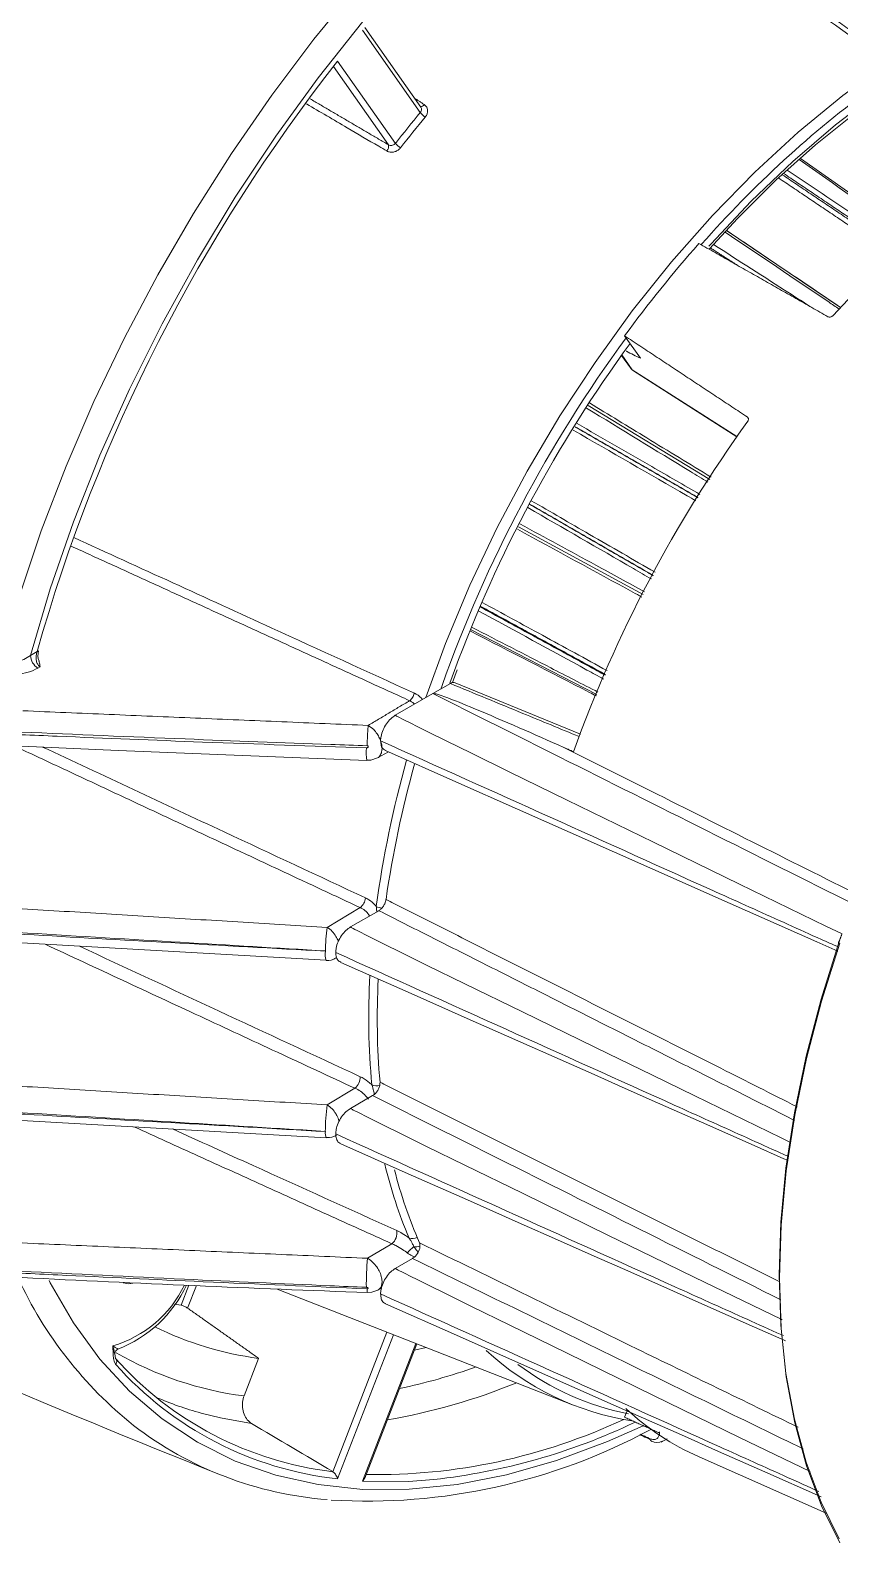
# Model space of a CAD drawing. Extents: x 2 to 136, y 1 to 99.
# Drawn here: x 102.736 to 105.066, y 7.255 to 11.611 of the extents above; entities that cross this region are included whole.
import ezdxf

# ---------------------------------------------------------------- set-up
doc = ezdxf.new("R2010")
doc.units = 0
doc.header["$MEASUREMENT"] = 0
doc.linetypes.add('SLD-Solid', pattern=[0])
doc.layers.add('OBJECT', color=7, linetype='CONTINUOUS')

msp = doc.modelspace()

# ---------------------------------------------------------------- linework, layer by layer
at = {"layer": 'OBJECT', "linetype": 'SLD-Solid', "lineweight": 15}
for p, q in [((103.8583, 11.3744), (103.6919, 11.6112)), ((103.8594, 11.3899), (103.6986, 11.6187)), ((103.7663, 11.2813), (103.6081, 11.5065)), ((103.6204, 11.5222), (103.7868, 11.2854)), ((105.2744, 11.0147), (104.9524, 11.2421)), ((105.068, 10.8126), (104.7396, 11.0345)), ((104.4921, 10.6662), (104.4465, 10.731)), ((104.4376, 10.6747), (104.4631, 10.6385)), ((104.4386, 10.676), (104.4686, 10.6332)), ((104.4686, 10.6332), (104.7697, 10.4408)), ((104.4715, 10.6304), (104.7693, 10.4401)), ((104.6913, 10.317), (104.3414, 10.5306)), ((104.8026, 10.493), (104.7996, 10.4972)), ((104.1413, 10.181), (104.4997, 9.9857)), ((104.0047, 9.8841), (104.3668, 9.6977)), ((102.7361, 9.8102), (102.7555, 9.8217)), ((102.7639, 9.7777), (102.7574, 9.7738)), ((103.9436, 9.7307), (103.9567, 9.7669)), ((103.9513, 9.732), (103.9645, 9.7687)), ((103.9448, 9.7295), (103.8946, 9.7005)), ((103.9208, 9.7237), (103.9173, 9.7136)), ((104.319, 9.5839), (103.9591, 9.7318)), ((103.8946, 9.7005), (103.7863, 9.638)), ((103.7348, 9.515), (103.7666, 9.5324)), ((103.5903, 9.0271), (103.6855, 9.0839)), ((103.7387, 9.0752), (103.6573, 9.0282)), ((102.6182, 8.9876), (103.5874, 8.9323)), ((103.5903, 8.5158), (103.6703, 8.5636)), ((103.7211, 8.5424), (103.6573, 8.5056)), ((102.6186, 8.4765), (103.5874, 8.4211)), ((103.5968, 8.4217), (103.5874, 8.4217)), ((103.6159, 8.4272), (103.6172, 8.4279)), ((103.7064, 8.0739), (103.7763, 8.1157)), ((103.8362, 8.0735), (103.7863, 8.0448)), ((103.1697, 7.9388), (103.1921, 7.9966)), ((103.2139, 7.9956), (103.1886, 7.9304)), ((103.4467, 7.9852), (104.2962, 7.6521)), ((103.7362, 7.9821), (103.7463, 7.9876)), ((103.1697, 7.9388), (103.1509, 7.9419)), ((103.6063, 7.4593), (103.7623, 7.8615)), ((103.7816, 7.8539), (103.6204, 7.4385)), ((103.6919, 7.4321), (103.8458, 7.8287)), ((103.6985, 7.441), (103.8485, 7.8277)), ((103.8749, 7.8173), (103.8414, 7.8095)), ((103.393, 7.7856), (103.3509, 7.6773)), ((104.4465, 7.6159), (104.4537, 7.6345)), ((104.5517, 7.5447), (104.5693, 7.5541)), ((104.6606, 7.5018), (105.0262, 7.34))]:
    msp.add_line(p, q, dxfattribs=at)
at = {"layer": 'OBJECT', "linetype": 'SLD-Solid', "lineweight": 15, "flags": 128}
for points in [[(102.651, 9.7957), (102.7047, 9.9821), (102.7674, 10.1691), (102.8389, 10.3559), (102.9189, 10.5417), (103.0068, 10.7254), (103.1024, 10.9064), (103.2052, 11.0836), (103.3147, 11.2564), (103.4305, 11.424), (103.5519, 11.5854), (103.6784, 11.7401), (103.8094, 11.8872), (103.9443, 12.0261), (104.0825, 12.1561), (104.2234, 12.2767), (104.3663, 12.3872), (104.5104, 12.4872)], [(104.546, 12.4155), (104.3976, 12.3119), (104.2508, 12.197), (104.1062, 12.0713), (103.9645, 11.9355), (103.8266, 11.7902), (103.6931, 11.6363), (103.5647, 11.4745), (103.4421, 11.3057), (103.3258, 11.1306), (103.2166, 10.9503), (103.1148, 10.7656), (103.0212, 10.5775), (102.9361, 10.3869), (102.8599, 10.1948), (102.7932, 10.0023), (102.7361, 9.8102)], [(104.6892, 10.9895), (104.6943, 10.9952), (104.8109, 11.1186), (104.931, 11.2332), (105.0538, 11.3383), (105.1786, 11.4333), (105.3046, 11.5175), (105.4309, 11.5904), (105.5569, 11.6516), (105.6817, 11.7008), (105.8045, 11.7375), (105.9246, 11.7615), (106.0413, 11.7728), (106.0595, 11.7734)], [(104.6907, 10.9812), (104.7712, 11.069), (104.882, 11.1789), (104.9954, 11.2807), (105.1106, 11.3737), (105.2271, 11.4575), (105.3443, 11.5316), (105.4613, 11.5956), (105.5776, 11.6492), (105.6925, 11.6922), (105.8053, 11.7242), (105.9155, 11.7452), (106.0225, 11.7551), (106.0585, 11.7547)], [(106.3972, 11.5693), (106.2802, 11.5582), (106.1597, 11.5342), (106.0364, 11.4975), (105.9112, 11.4483), (105.7847, 11.3869), (105.6579, 11.3137), (105.5315, 11.2291), (105.4062, 11.1337), (105.2829, 11.0281), (105.1624, 10.9129), (105.0454, 10.7889)], [(103.8745, 9.6889), (103.9311, 9.8445), (104.001, 10.0124), (104.0795, 10.1784), (104.1661, 10.3414), (104.2602, 10.5005), (104.3612, 10.6546), (104.4685, 10.8027), (104.5813, 10.944), (104.6991, 11.0774), (104.821, 11.2022), (104.9462, 11.3177), (105.0741, 11.4229), (105.2037, 11.5173)], [(104.4631, 10.6385), (104.465, 10.6361), (104.4686, 10.6332)], [(104.4715, 10.6304), (104.471, 10.6308), (104.4686, 10.6332)], [(102.7555, 9.8217), (102.7572, 9.8221), (102.7584, 9.8227), (102.7592, 9.8235), (102.7593, 9.8238)], [(105.0722, 9.0081), (105.026, 9.0306), (104.7775, 9.1514), (104.6533, 9.2119), (104.5291, 9.2724), (104.281, 9.3935), (104.1158, 9.4744), (104.0056, 9.5284), (103.9323, 9.5646), (103.8834, 9.5888), (103.8508, 9.605), (103.8292, 9.6158), (103.8148, 9.6231), (103.8052, 9.6279), (103.7988, 9.6312), (103.7946, 9.6334), (103.7917, 9.6349), (103.7899, 9.6359), (103.7886, 9.6366), (103.7878, 9.637), (103.7873, 9.6373), (103.7869, 9.6375), (103.7867, 9.6377), (103.7866, 9.6378), (103.7865, 9.6379), (103.7864, 9.6379), (103.7864, 9.6379), (103.7863, 9.638), (103.7863, 9.638), (103.7863, 9.638), (103.7863, 9.638), (103.7863, 9.638), (103.7863, 9.638), (103.7863, 9.638)], [(102.7102, 9.5494), (102.9886, 9.5367), (103.7044, 9.5078)], [(103.7044, 9.5083), (103.7157, 9.5085), (103.7348, 9.5151)], [(103.7582, 9.5361), (103.9607, 9.4464), (104.138, 9.3678), (104.2901, 9.3003), (104.417, 9.2441), (104.5186, 9.199), (104.6033, 9.1615), (104.7092, 9.1145), (104.8413, 9.0559), (104.9996, 8.9857), (105.0605, 8.9587)], [(104.9242, 8.4075), (104.897, 8.4208), (104.6485, 8.5416), (104.5243, 8.602), (104.4001, 8.6625), (104.152, 8.7837), (103.9867, 8.8645), (103.8766, 8.9186), (103.8033, 8.9548), (103.7544, 8.979), (103.7218, 8.9951), (103.7002, 9.006), (103.6857, 9.0132), (103.6761, 9.0181), (103.6698, 9.0214), (103.6655, 9.0236), (103.6627, 9.0251), (103.6609, 9.0261), (103.6596, 9.0267), (103.6588, 9.0272), (103.6583, 9.0275), (103.6579, 9.0277), (103.6577, 9.0279), (103.6575, 9.028), (103.6575, 9.028), (103.6574, 9.0281), (103.6574, 9.0281), (103.6573, 9.0281), (103.6573, 9.0282), (103.6573, 9.0282), (103.6573, 9.0282), (103.6573, 9.0282), (103.6573, 9.0282), (103.6573, 9.0282)], [(105.064, 7.2663), (105.0119, 7.3719), (104.9688, 7.4868), (104.9351, 7.6104), (104.9109, 7.7421), (104.8963, 7.8811), (104.8914, 8.0265), (104.8963, 8.1776), (104.9109, 8.3334), (104.9351, 8.4931), (104.9688, 8.6557), (105.0119, 8.8203), (105.064, 8.986)], [(105.0656, 8.9813), (105.0133, 8.815), (104.9701, 8.6497), (104.9362, 8.4864), (104.9119, 8.326), (104.8972, 8.1696), (104.8923, 8.0179), (104.8972, 7.8719), (104.9119, 7.7323), (104.9362, 7.6001), (104.9701, 7.4759), (105.0133, 7.3605), (105.0656, 7.2546)], [(105.064, 8.986), (105.0628, 8.9859), (105.062, 8.9856), (105.0616, 8.9851), (105.0616, 8.9845), (105.0621, 8.9838), (105.0629, 8.983), (105.0641, 8.9822), (105.0656, 8.9813)], [(103.6292, 8.9263), (103.8234, 8.8402), (103.9934, 8.7648), (104.1392, 8.7002), (104.2609, 8.6463), (104.3583, 8.603), (104.4394, 8.5671), (104.5409, 8.5221), (104.6676, 8.4659), (104.8193, 8.3987), (104.9046, 8.3608), (104.915, 8.3564)], [(104.9003, 7.8966), (104.897, 7.8982), (104.6485, 8.019), (104.5243, 8.0795), (104.4001, 8.1399), (104.152, 8.2611), (103.9867, 8.342), (103.8766, 8.396), (103.8033, 8.4322), (103.7544, 8.4564), (103.7218, 8.4725), (103.7002, 8.4834), (103.6857, 8.4906), (103.6761, 8.4955), (103.6698, 8.4988), (103.6655, 8.501), (103.6627, 8.5025), (103.6609, 8.5035), (103.6596, 8.5041), (103.6588, 8.5046), (103.6583, 8.5049), (103.6579, 8.5051), (103.6577, 8.5053), (103.6575, 8.5054), (103.6575, 8.5055), (103.6574, 8.5055), (103.6574, 8.5055), (103.6573, 8.5056), (103.6573, 8.5056), (103.6573, 8.5056), (103.6573, 8.5056), (103.6573, 8.5056), (103.6573, 8.5056), (103.6573, 8.5056)], [(103.5875, 8.421), (103.6041, 8.4225), (103.6157, 8.4275)], [(103.6292, 8.4037), (103.8236, 8.3176), (103.9937, 8.2421), (104.1396, 8.1774), (104.2614, 8.1234), (104.3589, 8.0802), (104.44, 8.0442), (104.5416, 7.9992), (104.6684, 7.943), (104.8202, 7.8757), (104.9056, 7.8378), (104.9096, 7.8361)], [(104.9806, 7.4594), (104.7775, 7.5581), (104.6533, 7.6186), (104.5291, 7.6791), (104.281, 7.8002), (104.1158, 7.8811), (104.0056, 7.9352), (103.9323, 7.9713), (103.8834, 7.9955), (103.8508, 8.0117), (103.8292, 8.0225), (103.8148, 8.0298), (103.8052, 8.0347), (103.7988, 8.0379), (103.7946, 8.0401), (103.7917, 8.0416), (103.7899, 8.0426), (103.7886, 8.0433), (103.7878, 8.0437), (103.7873, 8.0441), (103.7869, 8.0443), (103.7867, 8.0444), (103.7866, 8.0445), (103.7865, 8.0446), (103.7864, 8.0446), (103.7864, 8.0447), (103.7863, 8.0447), (103.7863, 8.0447), (103.7863, 8.0447), (103.7863, 8.0448), (103.7863, 8.0448), (103.7863, 8.0448), (103.7863, 8.0448)], [(102.7901, 8.0095), (102.7932, 8.0034), (102.8599, 7.8879), (102.9361, 7.7837), (103.0212, 7.6914), (103.1148, 7.6114), (103.2166, 7.5442), (103.3258, 7.49), (103.4421, 7.4492), (103.5647, 7.4219), (103.6931, 7.4084), (103.8266, 7.4086), (103.9645, 7.4226), (104.1062, 7.4503), (104.2508, 7.4916), (104.3976, 7.5462), (104.4994, 7.5913)], [(103.0029, 8.0031), (103.0197, 7.9999), (103.0308, 8.0026)], [(103.7064, 7.9755), (103.7191, 7.976), (103.7362, 7.9823)], [(103.7582, 7.9429), (103.9624, 7.8524), (104.1411, 7.7731), (104.2944, 7.7051), (104.4224, 7.6484), (104.5249, 7.603), (104.6102, 7.5651), (104.717, 7.5178), (104.8502, 7.4587), (105.0098, 7.388), (105.0119, 7.387)], [(102.9818, 7.7848), (102.9819, 7.7847), (102.981, 7.7866), (102.9799, 7.791), (102.9788, 7.7994), (102.9787, 7.8017)], [(103.3723, 7.5984), (103.2834, 7.614), (103.2271, 7.628)], [(103.8973, 7.4366), (103.8245, 7.4314), (103.6919, 7.4321)]]:
    msp.add_lwpolyline(points, dxfattribs=at)
at = {"layer": 'OBJECT', "linetype": 'SLD-Solid', "lineweight": 15}
for centre, radius, start, end in [((107.4815, 8.4881), 4.9106, 141.8394, 164.2413), ((106.9985, 8.9489), 3.1012, 126.2135, 138.7216), ((106.9116, 8.8467), 3.9638, 140.3805, 142.0304), ((103.9003, 11.4058), 0.0524, 216.8578, 238.2434), ((103.8586, 11.4042), 0.0128, 268.8975, 326.8439), ((106.9073, 8.849), 3.9396, 140.3805, 142.0304), ((103.834, 11.3259), 0.0621, 220.599, 238.5845), ((103.7473, 11.2767), 0.0196, 317.4257, 13.7178), ((107.4587, 8.5285), 3.7316, 138.5845, 143.8264), ((107.6005, 8.4169), 3.9048, 143.7672, 160.4485), ((107.5838, 8.4268), 3.8668, 143.8327, 159.7215), ((104.4877, 10.6557), 0.03, 215.1007, 237.4179), ((107.935, 8.2241), 3.8643, 144.1964, 160.2026), ((102.7829, 9.8132), 0.0469, 183.675, 237.0182), ((102.8034, 9.8107), 0.0458, 163.407, 201.7191), ((103.8342, 9.5309), 0.1319, 174.3399, 190.119), ((106.7753, 8.6774), 3.0711, 164.2896, 172.3376), ((106.8066, 8.6686), 3.0784, 164.378, 171.8038), ((103.6563, 9.1178), 0.0447, 310.7093, 352.2927), ((103.7513, 9.1303), 0.0477, 245.6373, 265.4639), ((104.103, 8.9533), 0.5179, 171.8052, 179.3436), ((103.6378, 8.9498), 0.0535, 170.5947, 199.506), ((103.593, 8.9691), 0.0376, 261.0908, 306.7839), ((105.8533, 8.7693), 2.1435, 176.8089, 185.2466), ((105.8425, 8.7647), 2.1082, 176.9433, 184.9853), ((115.9563, 39.1905), 34.1768, 242.90102, 248.22557), ((103.642, 8.5968), 0.0436, 310.4596, 0.2806), ((103.7322, 8.6068), 0.036, 248.2573, 285.0256), ((104.1058, 8.442), 0.5209, 171.8491, 180.2729), ((103.6226, 8.4345), 0.0378, 173.2709, 201.3479), ((105.0418, 8.6492), 1.321, 193.2986, 203.0485), ((105.0381, 8.6392), 1.2917, 193.9007, 203.7652), ((103.7502, 8.1472), 0.0409, 309.788, 9.3725), ((103.8876, 8.0419), 0.0812, 126.1796, 144.3985), ((103.8359, 8.1592), 0.0288, 250.3887, 297.5958), ((103.8455, 8.1492), 0.0422, 262.0925, 286.3076), ((104.4631, 8.0018), 0.7602, 174.5567, 180.8672), ((103.7694, 8.5119), 1.178, 204.7824, 231.2981), ((106.4357, 82.296), 74.3709, 267.129901, 267.896891), ((102.8789, 8.1416), 0.3336, 286.415, 334.2553), ((102.8598, 8.1476), 0.3586, 290.8957, 335.1461), ((103.5179, 8.7323), 0.9549, 243.6734, 262.4848), ((102.9919, 7.7996), 0.0127, 106.8233, 181.1816), ((103.4785, 8.6619), 0.9928, 240.0484, 262.6161), ((104.5895, 8.3926), 0.7964, 227.1469, 261.1758), ((103.7239, 8.4481), 0.9958, 221.6349, 263.214), ((102.9714, 7.777), 0.013, 319.5826, 37.6342), ((103.73, 8.4344), 1.0019, 221.6486, 263.722), ((103.4274, 9.4382), 1.7787, 282.0371, 289.4318), ((104.6096, 8.3918), 0.7811, 232.9872, 258.7623), ((103.4495, 9.4051), 1.824, 279.907, 292.0987), ((103.4943, 8.5926), 1.001, 246.6815, 254.516), ((104.97, 8.1997), 0.7634, 227.0485, 246.09), ((103.672, 8.4256), 1.0501, 232.5009, 265.5499), ((103.7048, 9.0919), 1.7176, 266.5645, 298.3926), ((103.7306, 9.1293), 1.6785, 269.0336, 295.1436), ((103.6962, 9.242), 1.8166, 276.3539, 295.3843), ((104.5279, 7.5542), 0.00811, 180.4933, 250.4678), ((104.5401, 7.5744), 0.0314, 239.8882, 298.2035)]:
    msp.add_arc(centre, radius, start, end, dxfattribs=at)
msp.add_ellipse((204.5744, -46.5061), major_axis=(146.8845, -83.2202), ratio=0.022714, start_param=3.965241, end_param=3.967435, dxfattribs=at)
for points, knots in [([(105.2037, 11.5173), (105.2004, 11.5197), (105.1783, 11.5356), (105.0815, 11.6053), (104.774, 11.8269), (104.4853, 12.035), (104.2713, 12.1891)], [0, 0, 0, 0, 0.01065, 0.070826, 0.311529, 1, 1, 1, 1]), ([(103.7617, 11.2634), (103.7541, 11.2679), (103.7161, 11.2902), (103.6391, 11.3354), (103.5696, 11.3761), (103.5306, 11.3991)], [0, 0, 0, 0, 0.098678, 0.49339, 1, 1, 1, 1]), ([(103.8594, 11.3899), (103.8594, 11.3899), (103.8606, 11.3887), (103.8615, 11.3856), (103.8618, 11.381), (103.8604, 11.3771), (103.8589, 11.3751), (103.8583, 11.3744)], [0, 0, 0, 0, 0.011204, 0.291684, 0.568714, 0.842847, 1, 1, 1, 1]), ([(103.8727, 11.3612), (103.8738, 11.3627), (103.8768, 11.3668), (103.8795, 11.3745), (103.8794, 11.3834), (103.8761, 11.3915), (103.8716, 11.3953), (103.8693, 11.3972)], [0, 0, 0, 0, 0.124187, 0.340921, 0.559469, 0.779612, 1, 1, 1, 1]), ([(103.7868, 11.2854), (103.7857, 11.2842), (103.7834, 11.2817), (103.7787, 11.2795), (103.7738, 11.2788), (103.7695, 11.2796), (103.7672, 11.2808), (103.7663, 11.2813)], [0, 0, 0, 0, 0.214762, 0.429877, 0.646372, 0.865512, 1, 1, 1, 1]), ([(103.7617, 11.2634), (103.7634, 11.2626), (103.7677, 11.2604), (103.7759, 11.2593), (103.7856, 11.261), (103.7948, 11.2655), (103.7993, 11.2704), (103.8016, 11.2728)], [0, 0, 0, 0, 0.133249, 0.351387, 0.568098, 0.784183, 1, 1, 1, 1]), ([(104.9147, 11.2082), (104.9908, 11.157), (105.1003, 11.0832), (105.2098, 11.0094), (105.2432, 10.9869)], [0, 0, 0, 0, 0.695008, 1, 1, 1, 1]), ([(105.2709, 11.0116), (105.2659, 11.0152), (105.1586, 11.0909), (105.0513, 11.1667), (104.9489, 11.239)], [0, 0, 0, 0, 0.046514, 1, 1, 1, 1]), ([(105.0638, 10.8082), (105.0538, 10.815), (104.9444, 10.8889), (104.8349, 10.9628), (104.7355, 11.03)], [0, 0, 0, 0, 0.091233, 1, 1, 1, 1]), ([(104.7397, 11.0346), (104.7965, 10.9962), (104.9059, 10.9223), (105.0154, 10.8483), (105.0681, 10.8127)], [0, 0, 0, 0, 0.518854, 1, 1, 1, 1]), ([(104.7024, 10.9939), (104.7752, 10.9472), (104.869, 10.887), (104.9628, 10.8268), (104.9839, 10.8132)], [0, 0, 0, 0, 0.775221, 1, 1, 1, 1]), ([(105.0454, 10.7889), (105.0446, 10.7881), (105.043, 10.7866), (105.0397, 10.7852), (105.0364, 10.7847), (105.0337, 10.7851), (105.0323, 10.7858), (105.0318, 10.7861)], [0, 0, 0, 0, 0.219651, 0.439261, 0.659735, 0.880539, 1, 1, 1, 1]), ([(104.4921, 10.6662), (104.4786, 10.6729), (104.465, 10.6797), (104.4513, 10.6866), (104.4511, 10.6867)], [0, 0, 0, 0, 0.983096, 1, 1, 1, 1]), ([(104.6863, 10.3093), (104.6694, 10.3196), (104.5529, 10.3908), (104.4364, 10.462), (104.3368, 10.5228)], [0, 0, 0, 0, 0.144777, 1, 1, 1, 1]), ([(104.3455, 10.5375), (104.4006, 10.5039), (104.5173, 10.4326), (104.634, 10.3614), (104.6957, 10.3237)], [0, 0, 0, 0, 0.471374, 1, 1, 1, 1]), ([(104.6513, 10.2559), (104.6429, 10.2608), (104.5253, 10.3285), (104.4078, 10.3963), (104.2987, 10.4592)], [0, 0, 0, 0, 0.071785, 1, 1, 1, 1]), ([(104.31, 10.4781), (104.3816, 10.4368), (104.4995, 10.3689), (104.6173, 10.301), (104.6634, 10.2744)], [0, 0, 0, 0, 0.608404, 1, 1, 1, 1]), ([(104.7996, 10.4972), (104.8004, 10.4966), (104.8019, 10.4954), (104.803, 10.4926), (104.8031, 10.4895), (104.8022, 10.4868), (104.8013, 10.4853), (104.801, 10.4848)], [0, 0, 0, 0, 0.219744, 0.439446, 0.659967, 0.880756, 1, 1, 1, 1]), ([(104.1775, 10.2561), (104.2334, 10.2238), (104.3522, 10.1551), (104.471, 10.0864), (104.5339, 10.0501)], [0, 0, 0, 0, 0.470773, 1, 1, 1, 1]), ([(104.5235, 10.0306), (104.5063, 10.0406), (104.3877, 10.1091), (104.2692, 10.1777), (104.1679, 10.2362)], [0, 0, 0, 0, 0.145772, 1, 1, 1, 1]), ([(104.4959, 9.9786), (104.4874, 9.9833), (104.368, 10.0483), (104.2486, 10.1134), (104.1378, 10.1738)], [0, 0, 0, 0, 0.071393, 1, 1, 1, 1]), ([(104.1452, 10.1892), (104.218, 10.1495), (104.3376, 10.0844), (104.4572, 10.0192), (104.5039, 9.9938)], [0, 0, 0, 0, 0.609098, 1, 1, 1, 1]), ([(102.8612, 10.1499), (103.0511, 10.063), (103.3777, 9.9135), (103.7044, 9.7641), (103.8412, 9.7016)], [0, 0, 0, 0, 0.581494, 1, 1, 1, 1]), ([(104.3855, 9.7424), (104.3697, 9.7511), (104.2496, 9.8167), (104.1295, 9.8823), (104.0252, 9.9393)], [0, 0, 0, 0, 0.131879, 1, 1, 1, 1]), ([(104.0362, 9.9632), (104.0941, 9.9316), (104.214, 9.8661), (104.3338, 9.8007), (104.3958, 9.7668)], [0, 0, 0, 0, 0.482917, 1, 1, 1, 1]), ([(104.0073, 9.8912), (104.0827, 9.8523), (104.2035, 9.7902), (104.3243, 9.728), (104.3697, 9.7047)], [0, 0, 0, 0, 0.624375, 1, 1, 1, 1]), ([(104.3651, 9.6937), (104.3585, 9.6971), (104.2378, 9.7592), (104.1172, 9.8214), (104.0032, 9.8801)], [0, 0, 0, 0, 0.054858, 1, 1, 1, 1]), ([(102.651, 9.7957), (102.6516, 9.7954), (102.6577, 9.7927), (102.6719, 9.7896), (102.6945, 9.7909), (102.7176, 9.7978), (102.7299, 9.806), (102.7361, 9.8102)], [0, 0, 0, 0, 0.02565, 0.243454, 0.482622, 0.739142, 1, 1, 1, 1]), ([(102.7639, 9.7777), (102.763, 9.7783), (102.7598, 9.7806), (102.7553, 9.787), (102.7521, 9.7977), (102.7519, 9.81), (102.7543, 9.8178), (102.7555, 9.8217)], [0, 0, 0, 0, 0.077987, 0.284742, 0.51203, 0.754311, 1, 1, 1, 1]), ([(102.7574, 9.7738), (102.7485, 9.7695), (102.7308, 9.7607), (102.6973, 9.7552), (102.6644, 9.7567), (102.6437, 9.7624), (102.6347, 9.7665), (102.6337, 9.7669)], [0, 0, 0, 0, 0.252657, 0.505679, 0.747853, 0.97329, 1, 1, 1, 1]), ([(102.7604, 9.7936), (102.7607, 9.793), (102.7633, 9.7879), (102.7627, 9.7824), (102.7639, 9.7777), (102.7639, 9.7777)], [0, 0, 0, 0, 0.126072, 0.991963, 1, 1, 1, 1]), ([(103.9448, 9.7295), (103.9472, 9.7306), (103.952, 9.7327), (103.9569, 9.7329), (103.9587, 9.7315), (103.9589, 9.7314)], [0, 0, 0, 0, 0.470255, 0.940607, 1, 1, 1, 1]), ([(104.316, 9.5766), (104.2617, 9.5989), (104.138, 9.6498), (104.0143, 9.7008), (103.9448, 9.7295)], [0, 0, 0, 0, 0.438001, 1, 1, 1, 1]), ([(103.8276, 9.68), (103.829, 9.6812), (103.8318, 9.6837), (103.8357, 9.6891), (103.839, 9.6952), (103.8405, 9.6995), (103.8412, 9.7016)], [0, 0, 0, 0, 0.249999, 0.499997, 0.749995, 1, 1, 1, 1]), ([(103.8418, 9.67), (103.8382, 9.6733), (103.8338, 9.6773), (103.8285, 9.6796), (103.8276, 9.68)], [0, 0, 0, 0, 0.824718, 1, 1, 1, 1]), ([(103.8412, 9.7016), (103.8412, 9.7016), (103.8485, 9.6983), (103.8572, 9.6927), (103.8634, 9.6844), (103.8644, 9.6831)], [0, 0, 0, 0, 0.00246, 0.841104, 1, 1, 1, 1]), ([(103.8946, 9.7005), (103.8947, 9.7006), (103.895, 9.7007), (103.8959, 9.7008), (103.8989, 9.7006), (103.9096, 9.6979), (103.9488, 9.6842), (104.0727, 9.6335), (104.1858, 9.5833), (104.2713, 9.5454)], [0, 0, 0, 0, 0.000975, 0.002308, 0.005825, 0.020094, 0.076658, 0.30233, 1, 1, 1, 1]), ([(105.1078, 9.0929), (104.8251, 9.2344), (104.4206, 9.4369), (104.0163, 9.6396), (103.8946, 9.7005)], [0, 0, 0, 0, 0.699038, 1, 1, 1, 1]), ([(103.7863, 9.638), (103.7819, 9.635), (103.7728, 9.6288), (103.7602, 9.6137), (103.7503, 9.5958), (103.7448, 9.5786), (103.7442, 9.5687), (103.7439, 9.5645)], [0, 0, 0, 0, 0.19834, 0.412973, 0.627088, 0.843128, 1, 1, 1, 1]), ([(103.7052, 9.5504), (103.6703, 9.5516), (103.4956, 9.5576), (103.1639, 9.5701), (102.8672, 9.5829), (102.7101, 9.5896)], [0, 0, 0, 0, 0.105236, 0.526182, 1, 1, 1, 1]), ([(103.7052, 9.5504), (103.7053, 9.5558), (103.7056, 9.5665), (103.7064, 9.5829), (103.7073, 9.5979), (103.708, 9.6052), (103.7084, 9.6088)], [0, 0, 0, 0, 0.250004, 0.5, 0.749998, 1, 1, 1, 1]), ([(103.7083, 9.6087), (103.7137, 9.6051), (103.7231, 9.5989), (103.734, 9.5852), (103.7414, 9.5721), (103.7462, 9.5591), (103.7483, 9.5468), (103.748, 9.5345), (103.7442, 9.5229), (103.7386, 9.5169), (103.735, 9.5151), (103.7348, 9.515)], [0, 0, 0, 0, 0.167719, 0.28875, 0.397499, 0.511234, 0.611666, 0.711171, 0.85039, 0.993976, 1, 1, 1, 1]), ([(102.7083, 9.5821), (102.7432, 9.5807), (102.9177, 9.5733), (103.2491, 9.5598), (103.5459, 9.5494), (103.703, 9.5439)], [0, 0, 0, 0, 0.105273, 0.526369, 1, 1, 1, 1]), ([(102.7709, 9.5466), (102.9453, 9.4651), (103.2552, 9.3201), (103.5651, 9.1752), (103.7006, 9.1118)], [0, 0, 0, 0, 0.562764, 1, 1, 1, 1]), ([(103.703, 9.5439), (103.7035, 9.544), (103.7047, 9.544), (103.7063, 9.5446), (103.7075, 9.5456), (103.7081, 9.5465), (103.7084, 9.5474), (103.7084, 9.5482), (103.7081, 9.549), (103.7074, 9.5497), (103.7065, 9.5502), (103.7056, 9.5504), (103.7052, 9.5504)], [0, 0, 0, 0, 0.111782, 0.308305, 0.405357, 0.512721, 0.582933, 0.649625, 0.723378, 0.796408, 0.884276, 1, 1, 1, 1]), ([(103.7439, 9.5645), (103.7443, 9.5597), (103.7452, 9.5497), (103.7507, 9.54), (103.7565, 9.5377), (103.7586, 9.5368)], [0, 0, 0, 0, 0.367746, 0.765701, 1, 1, 1, 1]), ([(103.7439, 9.5645), (104.0694, 9.4178), (104.4275, 9.2563), (104.8179, 9.0801), (104.9157, 9.0362), (104.9957, 8.9996), (105.0442, 8.9784), (105.0598, 8.9716)], [0, 0, 0, 0, 0.742255, 0.81648, 0.890706, 0.964931, 1, 1, 1, 1]), ([(104.2713, 9.5454), (104.2866, 9.5377), (104.3633, 9.4993), (104.6479, 9.3566), (104.9171, 9.2217), (105.125, 9.1175)], [0, 0, 0, 0, 0.053919, 0.269596, 1, 1, 1, 1]), ([(103.7006, 9.1118), (103.702, 9.1112), (103.7102, 9.1071), (103.7212, 9.099), (103.7292, 9.0897), (103.7317, 9.0868)], [0, 0, 0, 0, 0.119532, 0.733651, 1, 1, 1, 1]), ([(103.7387, 9.0752), (103.7411, 9.0768), (103.7459, 9.0801), (103.7522, 9.0881), (103.7571, 9.0971), (103.759, 9.1038), (103.7595, 9.1071), (103.7596, 9.1074)], [0, 0, 0, 0, 0.242891, 0.4858, 0.728124, 0.969548, 1, 1, 1, 1]), ([(103.7596, 9.1074), (103.7749, 9.0997), (103.8514, 9.0611), (104.1726, 8.899), (104.5517, 8.7077), (104.8696, 8.5473), (104.9427, 8.5104)], [0, 0, 0, 0, 0.038788, 0.193939, 0.814544, 1, 1, 1, 1]), ([(103.7123, 9.06), (103.7092, 9.0645), (103.7025, 9.0739), (103.6924, 9.0809), (103.6865, 9.0835), (103.6855, 9.0839)], [0, 0, 0, 0, 0.430099, 0.906902, 1, 1, 1, 1]), ([(103.5903, 9.0271), (103.5953, 9.0235), (103.6045, 9.0169), (103.6151, 9.0021), (103.6209, 8.9918), (103.6223, 8.9869), (103.6224, 8.9866)], [0, 0, 0, 0, 0.377679, 0.702974, 0.983209, 1, 1, 1, 1]), ([(103.6573, 9.0282), (103.6529, 9.0252), (103.6437, 9.019), (103.6312, 9.0039), (103.6213, 8.986), (103.6157, 8.9688), (103.6151, 8.9589), (103.6149, 8.9547)], [0, 0, 0, 0, 0.19834, 0.412972, 0.627088, 0.843128, 1, 1, 1, 1]), ([(102.6157, 9.0126), (102.6506, 9.0106), (102.8247, 9.0008), (103.1477, 8.9827), (103.436, 8.9668), (103.585, 8.9586)], [0, 0, 0, 0, 0.107776, 0.53888, 1, 1, 1, 1]), ([(103.5851, 8.9592), (103.5502, 8.9613), (103.3761, 8.9716), (103.0532, 8.991), (102.765, 9.0084), (102.6162, 9.0174)], [0, 0, 0, 0, 0.107811, 0.539052, 1, 1, 1, 1]), ([(102.8768, 8.9728), (103.0104, 8.9107), (103.28, 8.7854), (103.5496, 8.6602), (103.6856, 8.597)], [0, 0, 0, 0, 0.495787, 1, 1, 1, 1]), ([(103.585, 8.9586), (103.585, 8.9586), (103.5851, 8.9586), (103.5853, 8.9586), (103.5854, 8.9587), (103.5855, 8.9588), (103.5855, 8.9588), (103.5855, 8.9589), (103.5854, 8.959), (103.5854, 8.9591), (103.5852, 8.9592), (103.5851, 8.9592), (103.5851, 8.9592)], [0, 0, 0, 0, 0.102411, 0.238604, 0.342539, 0.423012, 0.496268, 0.573227, 0.662891, 0.751832, 0.862413, 1, 1, 1, 1]), ([(103.6149, 8.9547), (103.6153, 8.9499), (103.6162, 8.9399), (103.6217, 8.9302), (103.6275, 8.9279), (103.6296, 8.927)], [0, 0, 0, 0, 0.367745, 0.765702, 1, 1, 1, 1]), ([(103.6149, 8.9547), (103.9404, 8.808), (104.2984, 8.6465), (104.6889, 8.4703), (104.7867, 8.4264), (104.8622, 8.3918), (104.9061, 8.3726), (104.9171, 8.3678)], [0, 0, 0, 0, 0.749993, 0.824993, 0.899992, 0.974992, 1, 1, 1, 1]), ([(103.6856, 8.597), (103.6874, 8.5961), (103.6965, 8.5916), (103.7081, 8.5835), (103.7167, 8.5753), (103.7188, 8.5733)], [0, 0, 0, 0, 0.162674, 0.799299, 1, 1, 1, 1]), ([(103.7087, 8.5327), (103.7071, 8.5347), (103.7016, 8.5417), (103.6902, 8.5525), (103.6782, 8.5602), (103.6716, 8.563), (103.6703, 8.5636)], [0, 0, 0, 0, 0.153723, 0.52997, 0.90461, 1, 1, 1, 1]), ([(103.7265, 8.545), (103.7257, 8.5488), (103.7237, 8.5585), (103.7207, 8.5677), (103.7188, 8.5733)], [0, 0, 0, 0, 0.38536, 1, 1, 1, 1]), ([(103.7211, 8.5424), (103.7235, 8.5441), (103.7283, 8.5474), (103.7347, 8.5553), (103.7395, 8.5643), (103.7423, 8.5736), (103.7423, 8.5789), (103.7423, 8.5815)], [0, 0, 0, 0, 0.203183, 0.406387, 0.609063, 0.81092, 1, 1, 1, 1]), ([(104.8963, 7.9542), (104.6263, 8.0893), (104.2345, 8.2853), (103.8428, 8.4815), (103.7211, 8.5424)], [0, 0, 0, 0, 0.689202, 1, 1, 1, 1]), ([(103.7423, 8.5815), (103.7576, 8.5738), (103.8343, 8.5354), (104.1566, 8.3742), (104.5247, 8.19), (104.8316, 8.0366), (104.8928, 8.006)], [0, 0, 0, 0, 0.040022, 0.20011, 0.840462, 1, 1, 1, 1]), ([(103.585, 8.4395), (103.5502, 8.4416), (103.3761, 8.4523), (103.053, 8.4722), (102.7647, 8.49), (102.6157, 8.4992)], [0, 0, 0, 0, 0.107776, 0.53888, 1, 1, 1, 1]), ([(103.5903, 8.5158), (103.5951, 8.5124), (103.6041, 8.5059), (103.6131, 8.4939), (103.6197, 8.4822), (103.6234, 8.4744), (103.6245, 8.4688), (103.6246, 8.4681)], [0, 0, 0, 0, 0.321115, 0.603283, 0.700155, 0.965478, 1, 1, 1, 1]), ([(103.6573, 8.5056), (103.6529, 8.5026), (103.6437, 8.4964), (103.6312, 8.4813), (103.6213, 8.4634), (103.6157, 8.4462), (103.6151, 8.4363), (103.6149, 8.4321)], [0, 0, 0, 0, 0.198339, 0.412971, 0.627086, 0.843128, 1, 1, 1, 1]), ([(102.6162, 8.4948), (102.651, 8.4928), (102.8251, 8.4827), (103.148, 8.4641), (103.4362, 8.4475), (103.5851, 8.4389)], [0, 0, 0, 0, 0.10781, 0.539052, 1, 1, 1, 1]), ([(103.145, 8.4464), (103.2223, 8.4113), (103.4374, 8.3136), (103.6527, 8.2162), (103.7905, 8.1538)], [0, 0, 0, 0, 0.359622, 1, 1, 1, 1]), ([(103.5851, 8.4389), (103.5851, 8.4389), (103.5852, 8.4389), (103.5852, 8.439), (103.5853, 8.439), (103.5854, 8.439), (103.5855, 8.4391), (103.5855, 8.4392), (103.5855, 8.4392), (103.5854, 8.4393), (103.5853, 8.4394), (103.5852, 8.4395), (103.5851, 8.4395), (103.585, 8.4395)], [0, 0, 0, 0, 0.057294, 0.181903, 0.187675, 0.289675, 0.363763, 0.438019, 0.522307, 0.60593, 0.707189, 0.863077, 1, 1, 1, 1]), ([(103.6149, 8.4321), (103.6153, 8.4273), (103.6162, 8.4173), (103.6217, 8.4076), (103.6275, 8.4053), (103.6296, 8.4044)], [0, 0, 0, 0, 0.367746, 0.765697, 1, 1, 1, 1]), ([(103.6149, 8.4321), (103.9404, 8.2854), (104.2985, 8.124), (104.6889, 7.9477), (104.7867, 7.9038), (104.8576, 7.8712), (104.897, 7.854), (104.9034, 7.8512)], [0, 0, 0, 0, 0.75788, 0.833667, 0.909455, 0.985244, 1, 1, 1, 1]), ([(103.7905, 8.1538), (103.7957, 8.1513), (103.8076, 8.1455), (103.8195, 8.1369), (103.8263, 8.132)], [0, 0, 0, 0, 0.433276, 1, 1, 1, 1]), ([(103.8216, 8.0891), (103.817, 8.0925), (103.8065, 8.1002), (103.7904, 8.1096), (103.7802, 8.1141), (103.7763, 8.1157)], [0, 0, 0, 0, 0.330433, 0.751279, 1, 1, 1, 1]), ([(103.8397, 8.1074), (103.8382, 8.1108), (103.8343, 8.1195), (103.8293, 8.1273), (103.8263, 8.132)], [0, 0, 0, 0, 0.391254, 1, 1, 1, 1]), ([(103.8362, 8.0735), (103.8386, 8.0752), (103.8434, 8.0785), (103.8498, 8.0864), (103.8546, 8.0955), (103.8573, 8.1048), (103.8577, 8.1129), (103.8564, 8.1169), (103.8559, 8.1186)], [0, 0, 0, 0, 0.173467, 0.346959, 0.519882, 0.69192, 0.863321, 1, 1, 1, 1]), ([(103.8519, 8.0911), (103.8515, 8.0917), (103.8488, 8.0957), (103.8449, 8.1012), (103.8406, 8.1064), (103.8397, 8.1074)], [0, 0, 0, 0, 0.129977, 0.829503, 1, 1, 1, 1]), ([(103.8559, 8.1186), (104.0643, 8.0168), (104.4275, 7.8394), (104.7911, 7.6625), (104.9461, 7.5871)], [0, 0, 0, 0, 0.573959, 1, 1, 1, 1]), ([(103.7064, 8.0739), (103.7084, 8.0728), (103.7157, 8.0684), (103.7274, 8.0576), (103.7367, 8.0442), (103.7433, 8.031), (103.7474, 8.0183), (103.7486, 8.0049), (103.7467, 7.9943), (103.7426, 7.9865), (103.7382, 7.9835), (103.7362, 7.9822)], [0, 0, 0, 0, 0.061766, 0.227958, 0.371345, 0.429949, 0.570687, 0.690418, 0.796615, 0.906084, 1, 1, 1, 1]), ([(103.8419, 8.078), (103.8373, 8.08), (103.8307, 8.0828), (103.8237, 8.0877), (103.8216, 8.0891)], [0, 0, 0, 0, 0.708599, 1, 1, 1, 1]), ([(104.9602, 7.525), (104.7945, 7.6057), (104.4196, 7.7883), (104.0452, 7.9713), (103.8362, 8.0735)], [0, 0, 0, 0, 0.441695, 1, 1, 1, 1]), ([(103.703, 7.9903), (103.6681, 7.9918), (103.4935, 7.9992), (103.1619, 8.0142), (102.8653, 8.0288), (102.7083, 8.0365)], [0, 0, 0, 0, 0.105274, 0.52637, 1, 1, 1, 1]), ([(102.7101, 8.0311), (102.745, 8.0294), (102.9194, 8.021), (103.251, 8.0054), (103.5478, 7.9927), (103.705, 7.986)], [0, 0, 0, 0, 0.105256, 0.526282, 1, 1, 1, 1]), ([(103.7863, 8.0448), (103.7819, 8.0418), (103.7728, 8.0355), (103.7602, 8.0204), (103.7503, 8.0026), (103.7448, 7.9853), (103.7442, 7.9754), (103.7439, 7.9713)], [0, 0, 0, 0, 0.19834, 0.412974, 0.627091, 0.843128, 1, 1, 1, 1]), ([(103.705, 7.986), (103.7051, 7.986), (103.7057, 7.986), (103.7067, 7.9861), (103.7076, 7.9864), (103.7082, 7.9869), (103.7084, 7.9873), (103.7084, 7.9879), (103.708, 7.9886), (103.707, 7.9893), (103.7053, 7.9901), (103.7038, 7.9902), (103.703, 7.9903)], [0, 0, 0, 0, 0.034087, 0.149319, 0.234859, 0.29965, 0.36961, 0.439603, 0.524616, 0.634601, 0.805772, 1, 1, 1, 1]), ([(103.7064, 7.9754), (103.7064, 7.9753), (103.706, 7.9745), (103.7055, 7.9776), (103.7052, 7.9832), (103.705, 7.986)], [0, 0, 0, 0, 0.050932, 0.526341, 1, 1, 1, 1]), ([(103.1886, 7.9304), (103.1873, 7.9312), (103.1848, 7.9329), (103.1801, 7.9353), (103.1756, 7.9373), (103.172, 7.9384), (103.1703, 7.9387), (103.1697, 7.9388)], [0, 0, 0, 0, 0.219465, 0.43893, 0.658407, 0.877383, 1, 1, 1, 1]), ([(103.7439, 7.9713), (103.7443, 7.9665), (103.7452, 7.9564), (103.7507, 7.9467), (103.7565, 7.9444), (103.7586, 7.9436)], [0, 0, 0, 0, 0.367744, 0.765702, 1, 1, 1, 1]), ([(103.7439, 7.9713), (104.0694, 7.8245), (104.4274, 7.663), (104.8179, 7.4869), (104.9129, 7.444), (104.9754, 7.4159), (105.0053, 7.4024)], [0, 0, 0, 0, 0.774066, 0.851472, 0.928879, 1, 1, 1, 1]), ([(102.9813, 7.7686), (102.9797, 7.7714), (102.9729, 7.7831), (102.9742, 7.8043), (102.9733, 7.8192), (102.9731, 7.8215), (102.9731, 7.8216)], [0, 0, 0, 0, 0.210948, 0.879598, 0.994619, 1, 1, 1, 1]), ([(102.9731, 7.8216), (102.9761, 7.8196), (102.9823, 7.8157), (102.9878, 7.8122), (102.9879, 7.8122), (102.9879, 7.8122)], [0, 0, 0, 0, 0.405855, 0.834356, 1, 1, 1, 1]), ([(102.9731, 7.8216), (102.9732, 7.8215), (102.9733, 7.8211), (102.974, 7.8192), (102.9771, 7.8106), (102.9774, 7.8043), (102.9778, 7.7992)], [0, 0, 0, 0, 0.010273, 0.047389, 0.221304, 1, 1, 1, 1]), ([(103.3509, 7.6773), (103.3505, 7.6761), (103.3478, 7.6688), (103.3452, 7.654), (103.3471, 7.6337), (103.3543, 7.6156), (103.3637, 7.6041), (103.3704, 7.5997), (103.3723, 7.5984)], [0, 0, 0, 0, 0.040916, 0.257908, 0.475055, 0.692301, 0.909544, 1, 1, 1, 1]), ([(104.5204, 7.5521), (104.5169, 7.5536), (104.5067, 7.5582), (104.4964, 7.5627), (104.4896, 7.5658)], [0, 0, 0, 0, 0.340897, 1, 1, 1, 1]), ([(104.5198, 7.5541), (104.5233, 7.553), (104.5303, 7.5507), (104.5389, 7.5531), (104.5449, 7.5596), (104.5471, 7.5675), (104.5471, 7.5728), (104.5471, 7.5741)], [0, 0, 0, 0, 0.231022, 0.462025, 0.69344, 0.925618, 1, 1, 1, 1]), ([(103.6063, 7.4593), (103.6073, 7.4586), (103.6093, 7.4572), (103.6125, 7.4538), (103.616, 7.449), (103.6188, 7.4436), (103.62, 7.44), (103.6204, 7.4386), (103.6204, 7.4385)], [0, 0, 0, 0, 0.142146, 0.283511, 0.488778, 0.776438, 0.994574, 1, 1, 1, 1]), ([(103.6919, 7.4321), (103.6919, 7.4322), (103.6934, 7.4335), (103.6961, 7.4363), (103.6976, 7.4394), (103.6983, 7.4411)], [0, 0, 0, 0, 0.011805, 0.486771, 1, 1, 1, 1])]:
    msp.add_open_spline(points, degree=3, knots=knots, dxfattribs=at)
for points in [[(104.8618, 11.78), (105.208, 11.5305)], [(103.841, 11.4161), (103.8693, 11.3972)], [(103.5411, 11.4135), (103.7663, 11.2813)], [(105.2325, 10.9774), (104.9041, 11.1987)], [(105.2179, 10.9643), (104.8895, 11.1857)], [(104.9001, 11.1951), (105.2285, 10.9738)], [(105.0318, 10.7861), (104.6603, 10.997)], [(104.773, 10.933), (104.6934, 10.9841)], [(104.4465, 10.731), (104.7996, 10.4972)], [(104.3041, 10.4683), (104.6572, 10.2648)], [(104.6575, 10.2654), (104.3045, 10.4689)], [(104.1726, 10.2459), (104.5286, 10.0401)], [(104.5289, 10.0407), (104.1729, 10.2465)], [(103.8276, 9.68), (102.8533, 10.1252)], [(104.03, 9.9504), (104.3903, 9.7536)], [(104.3911, 9.7557), (104.031, 9.9525)], [(103.7083, 9.6088), (103.8276, 9.68)], [(102.7141, 9.651), (103.7084, 9.6088)], [(103.6855, 9.0839), (102.6922, 9.5484)], [(104.2713, 9.5454), (104.2991, 9.533)], [(102.6215, 9.0862), (103.5903, 9.0271)], [(103.7331, 9.072), (103.7317, 9.0868)], [(104.9356, 8.4711), (103.7387, 9.0752)], [(103.6703, 8.5636), (102.7781, 8.9785)], [(105.064, 8.986), (105.0714, 9.0066)], [(102.6211, 8.5747), (103.5903, 8.5158)], [(103.7763, 8.1157), (103.0341, 8.4527)], [(102.7125, 8.1181), (103.7064, 8.0739)], [(103.1886, 7.9304), (103.393, 7.7856)], [(104.5471, 7.5706), (104.4465, 7.6159)], [(104.492, 7.5669), (104.5198, 7.5541)], [(103.6062, 7.4593), (103.6063, 7.4593)]]:
    msp.add_open_spline(points, degree=1, dxfattribs=at)

doc.saveas('drawing.dxf')
